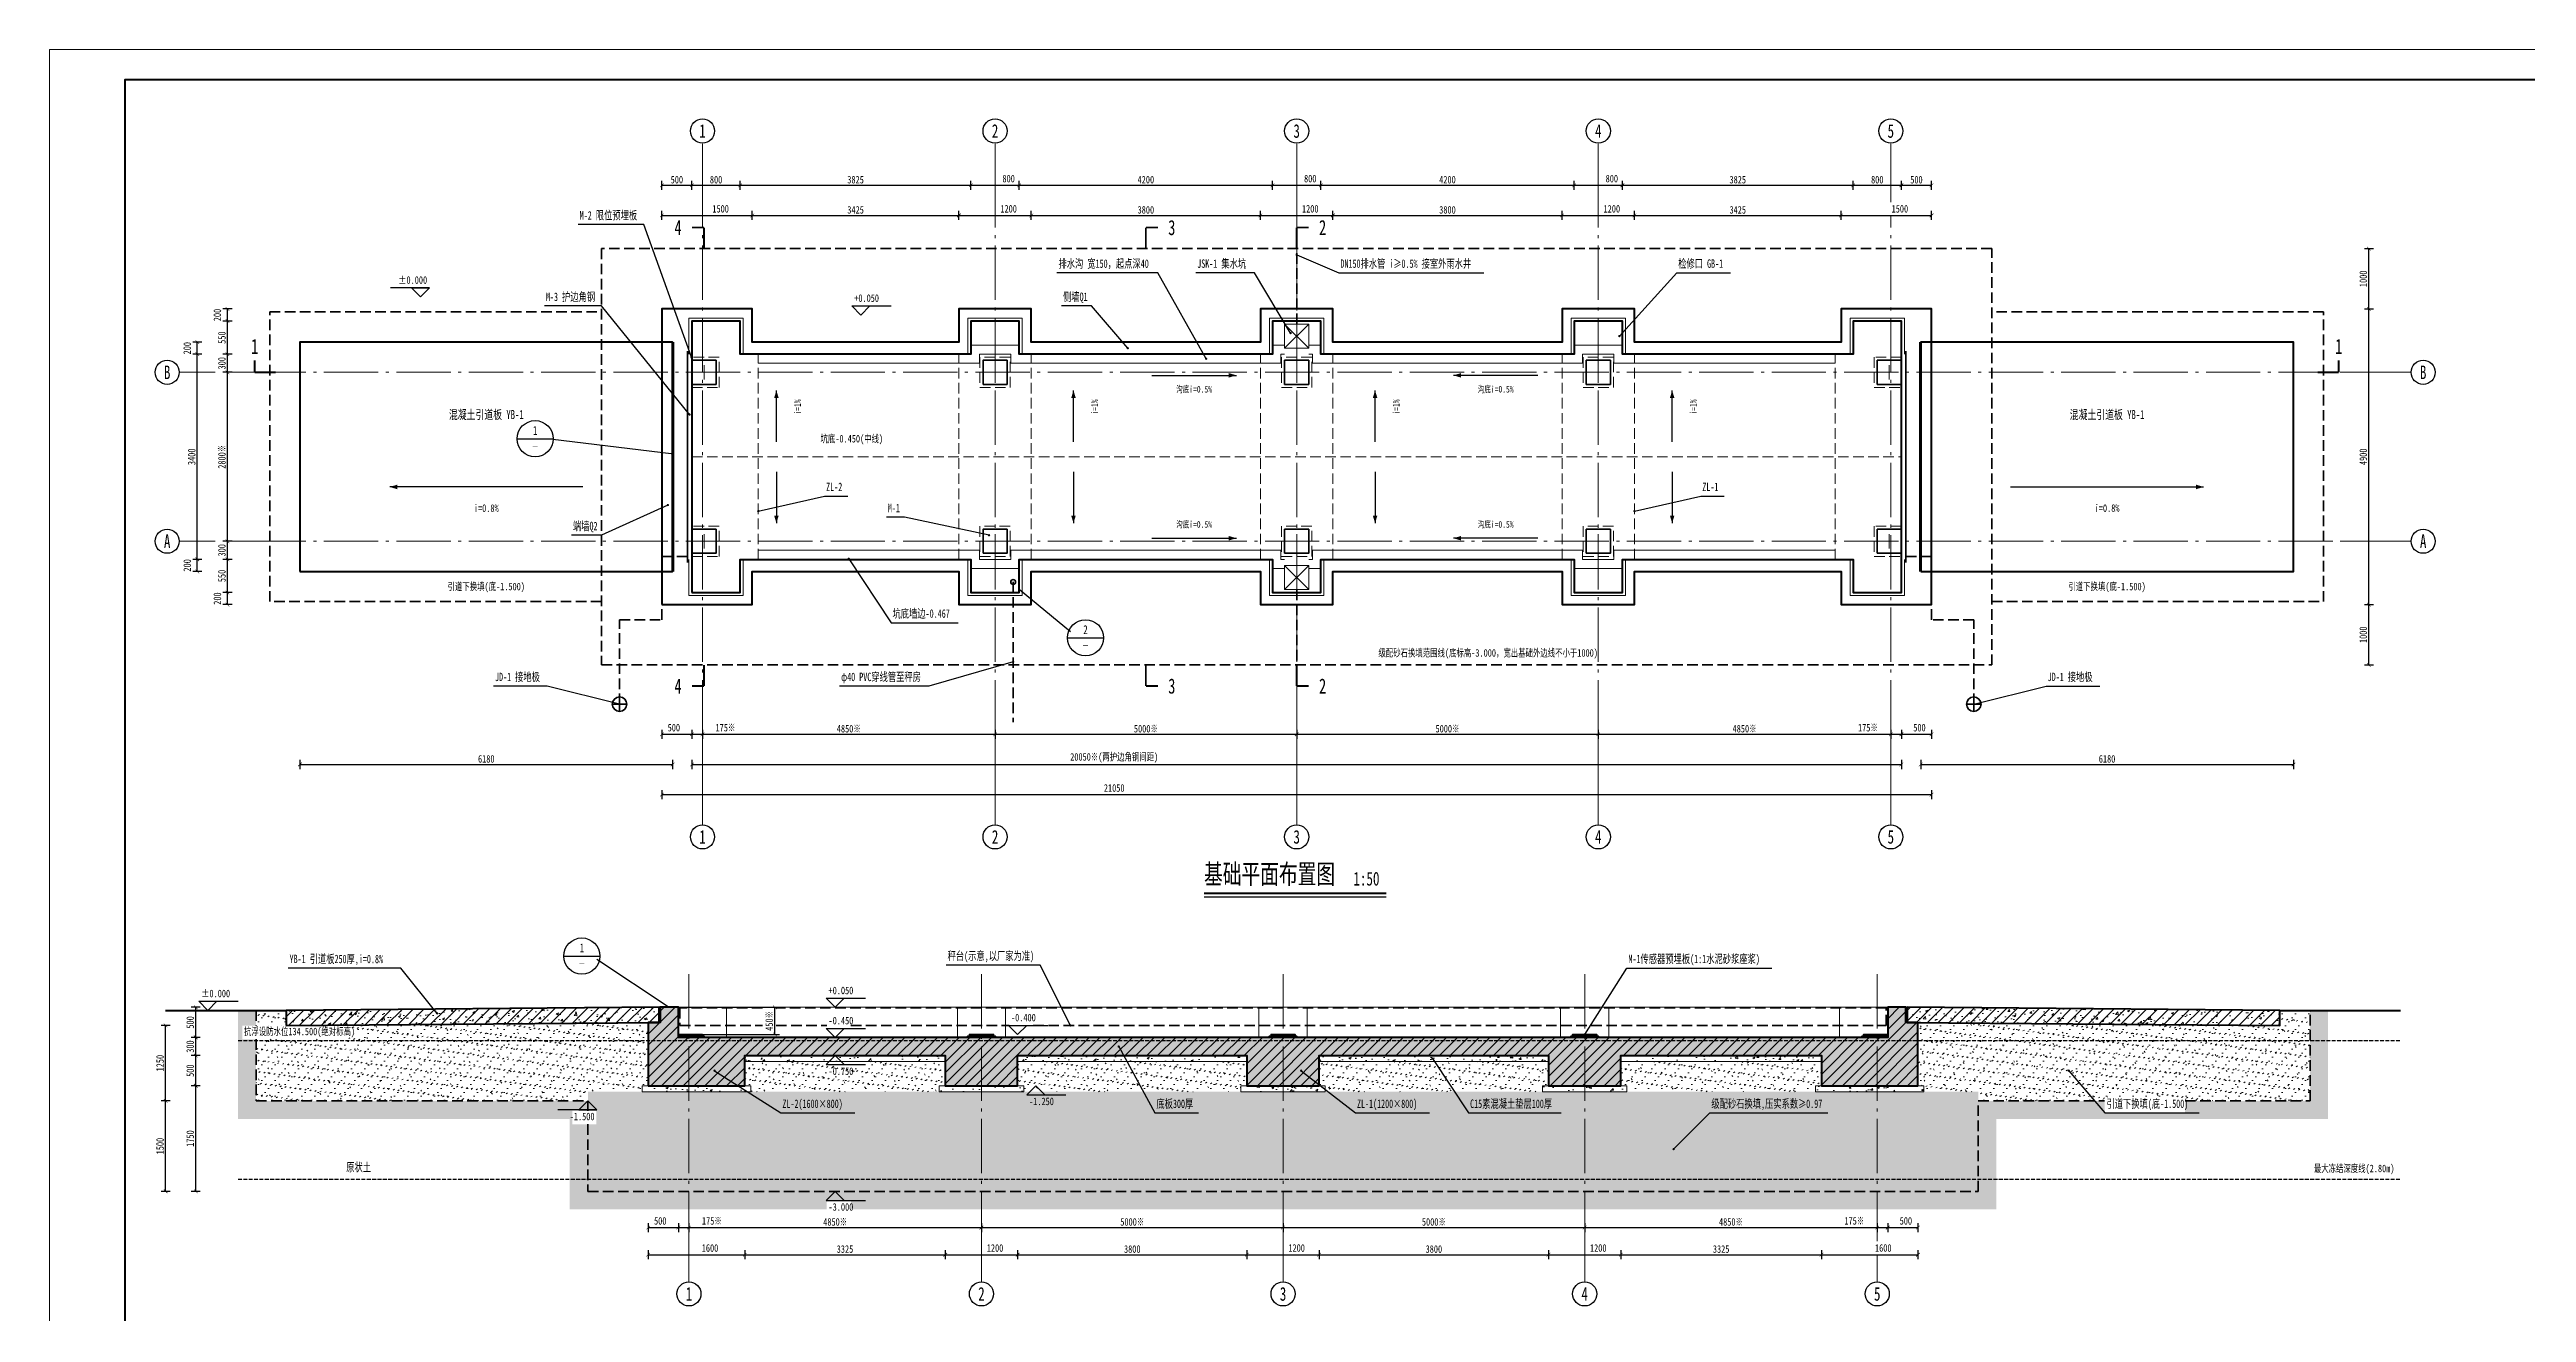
# Model space of a CAD drawing. Header units: millimetres. Extents: x 0 to 104000, y 0 to 42050.
# Drawn here: x 0 to 41062, y 21117 to 42050 of the extents above; entities that cross this region are included whole.
import ezdxf
from ezdxf.enums import TextEntityAlignment as Align

# ---------------------------------------------------------------- set-up
doc = ezdxf.new("R2010")
doc.units = ezdxf.units.MM
doc.header["$LTSCALE"] = 50
for name, pattern in [('AXIS', [24, 18, -2.5, 1, -2.5]), ('DASH', [5, 3.5, -1.5]), ('DASHDOT2', [1.778, 1.27, -0.254, 0, -0.254])]:
    doc.linetypes.add(name, pattern=pattern)
for name, color, linetype, lineweight in [('S-AXIS', 1, 'AXIS', 18), ('S-CONC', 7, 'Continuous', 50), ('S-DIM', 3, 'Continuous', 13), ('S-FRAME', 7, 'Continuous', 90), ('S-HATCH', 8, 'Continuous', 13), ('S-HIDE', 8, 'DASH', 18), ('S-HIDE2', 6, 'DASH', 35), ('S-PIPE', 5, 'DASH', 35), ('S-SOIL', 8, 'Continuous', 13), ('S-STEEL', 4, 'Continuous', 35), ('S-SYMB', 7, 'Continuous', 25), ('S-TEXT', 7, 'Continuous', 18), ('S-THIN', 7, 'Continuous', 18), ('S-WATER', 5, 'DASHDOT2', 25)]:
    doc.layers.add(name, color=color, linetype=linetype, lineweight=lineweight)
doc.styles.add('HZ', font='simfang.ttf', dxfattribs={"width": 0.7})
doc.dimstyles.new('ZJ', dxfattribs={"dimscale": 50, "dimtxt": 2.5, "dimasz": 1.2, "dimexe": 1.5, "dimexo": 1.5, "dimgap": 0.6, "dimtad": 1, "dimdec": 0, "dimtxsty": 'HZ', "dimblk": 'ARCHTICK', "dimcen": 2.5, "dimclrd": 3, "dimclre": 3, "dimclrt": 7, "dimazin": 3, "dimtfac": 1, "dimtmove": 2, "dimatfit": 3})
pattern_1 = [(0, (0, 0), (110, 130), [0, -220]), (0, (55, 65), (110, 130), [0, -220]), (35, (30, 20), (145, 170), [27.5, -250]), (125, (115, 105), (155, 185), [22.5, -300])]

# ---------------------------------------------------------------- blocks, each defined once
blk = doc.blocks.new('_ARCHTICK')
at = {"color": 0, "linetype": 'BYBLOCK', "const_width": 0.15}
blk.add_lwpolyline([(-0.5, -0.5), (0.5, 0.5)], dxfattribs=at)

msp = doc.modelspace()

# ---------------------------------------------------------------- hatches: boundary and pattern name
at = {"layer": 'S-HATCH'}
h = msp.add_hatch(dxfattribs=at)
h.set_pattern_fill('ZJ-GRAVEL', color=256, scale=50)
h.set_pattern_definition(pattern_1)
h.paths.add_polyline_path([(3424.5, 25645), (4959.6, 25645), (4959.6, 25869.1), (3424.5, 25869.1), (3424.5, 26125), (3924.5, 26125), (3924.5, 25875), (8924.5, 25915.5), (8924.5, 24625), (3424.5, 24625)])
h = msp.add_hatch(dxfattribs=at)
h.set_pattern_fill('ANSI31', color=256, scale=40)
h.paths.add_polyline_path([(3924.5, 25875), (10104.5, 25925), (10104.5, 26175), (3924.5, 26125)])
h = msp.add_hatch(dxfattribs=at)
h.set_pattern_fill('AR-CONC', color=256, scale=2)
h.paths.add_polyline_path([(3924.5, 25875), (10104.5, 25925), (10104.5, 26175), (3924.5, 26125)])
h = msp.add_hatch(dxfattribs=at)
h.set_pattern_fill('ZJ-GRAVEL', color=256, scale=50)
h.set_pattern_definition(pattern_1)
h.paths.add_polyline_path([(8924.5, 24775), (9824.5, 24775), (9824.5, 24875), (9924.5, 24875), (9924.5, 25925), (10104.5, 25925), (8924.5, 25915.5)])
h = msp.add_hatch(dxfattribs=at)
h.set_pattern_fill('ANSI31', color=256, scale=40)
h.paths.add_polyline_path([(9924.5, 24875), (11524.5, 24875), (11524.5, 25375), (14849.5, 25375), (14849.5, 24875), (16049.5, 24875), (16049.5, 25375), (19849.5, 25375), (19849.5, 24875), (21049.5, 24875), (21049.5, 25375), (24849.5, 25375), (24849.5, 24875), (26049.5, 24875), (26049.5, 25375), (29374.5, 25375), (29374.5, 24875), (30974.5, 24875), (30974.5, 25925), (30774.5, 25925), (30774.5, 26175), (30474.5, 26175), (30474.5, 25675), (10424.5, 25675), (10424.5, 26175), (10124.5, 26175), (10124.5, 25925), (9924.5, 25925)])
h = msp.add_hatch(dxfattribs=at)
h.set_pattern_fill('AR-CONC', color=256, scale=2)
h.paths.add_polyline_path([(9924.5, 24875), (11524.5, 24875), (11524.5, 25375), (14849.5, 25375), (14849.5, 24875), (16049.5, 24875), (16049.5, 25375), (19849.5, 25375), (19849.5, 24875), (21049.5, 24875), (21049.5, 25375), (24849.5, 25375), (24849.5, 24875), (26049.5, 24875), (26049.5, 25375), (29374.5, 25375), (29374.5, 24875), (30974.5, 24875), (30974.5, 25925), (30774.5, 25925), (30774.5, 26175), (30474.5, 26175), (30474.5, 25675), (10424.5, 25675), (10424.5, 26175), (10124.5, 26175), (10124.5, 25925), (9924.5, 25925)])
h = msp.add_hatch(dxfattribs=at)
h.set_pattern_fill('ANSI31', color=256, scale=40)
h.paths.add_polyline_path([(30794.5, 25925), (36974.5, 25875), (36974.5, 26125), (30794.5, 26175)])
h = msp.add_hatch(dxfattribs=at)
h.set_pattern_fill('AR-CONC', color=256, scale=2)
h.paths.add_polyline_path([(30794.5, 25925), (36974.5, 25875), (36974.5, 26125), (30794.5, 26175)])
h = msp.add_hatch(dxfattribs=at)
h.set_pattern_fill('ZJ-GRAVEL', color=256, scale=50)
h.set_pattern_definition(pattern_1)
h.paths.add_polyline_path([(31974.5, 25915.5), (30794.5, 25925), (30974.5, 25925), (30974.5, 24875), (31074.5, 24875), (31074.5, 24775), (31974.5, 24775)])
h = msp.add_hatch(dxfattribs=at)
h.set_pattern_fill('ZJ-GRAVEL', color=256, scale=50)
h.set_pattern_definition(pattern_1)
h.paths.add_polyline_path([(37474.5, 24625), (35402.5, 24625), (35402.5, 24678.7), (34069.5, 24678.7), (34069.5, 24625), (31974.5, 24625), (31974.5, 25915.5), (36974.5, 25875), (36974.5, 26125), (37474.5, 26125)])
h = msp.add_hatch(dxfattribs=at)
h.set_pattern_fill('AR-SAND', color=256, scale=2)
h.paths.add_polyline_path([(10424.5, 25675), (10874.5, 25675), (10849.5, 25705), (10424.5, 25705)])
h = msp.add_hatch(dxfattribs=at)
h.set_pattern_fill('AR-SAND', color=256, scale=2)
h.paths.add_polyline_path([(15199.5, 25675), (15699.5, 25675), (15674.5, 25705), (15224.5, 25705)])
h = msp.add_hatch(dxfattribs=at)
h.set_pattern_fill('AR-SAND', color=256, scale=2)
h.paths.add_polyline_path([(20199.5, 25675), (20699.5, 25675), (20674.5, 25705), (20224.5, 25705)])
h = msp.add_hatch(dxfattribs=at)
h.set_pattern_fill('AR-SAND', color=256, scale=2)
h.paths.add_polyline_path([(25199.5, 25675), (25699.5, 25675), (25674.5, 25705), (25224.5, 25705)])
h = msp.add_hatch(dxfattribs=at)
h.set_pattern_fill('AR-SAND', color=256, scale=2)
h.paths.add_polyline_path([(30024.5, 25675), (30474.5, 25675), (30474.5, 25705), (30049.5, 25705)])
h = msp.add_hatch(dxfattribs=at)
h.set_pattern_fill('AR-CONC', color=256, scale=2)
h.paths.add_polyline_path([(11524.5, 25275), (14849.5, 25275), (14849.5, 25375), (11524.5, 25375)])
h = msp.add_hatch(dxfattribs=at)
h.set_pattern_fill('ZJ-GRAVEL', color=256, scale=50)
h.set_pattern_definition(pattern_1)
h.paths.add_polyline_path([(11524.5, 25275), (14849.5, 25275), (14849.5, 24875), (14749.5, 24875), (14749.5, 24775), (11624.5, 24775), (11624.5, 24875), (11524.5, 24875)])
h.paths.add_polyline_path([(13284.1, 25210.3), (12884.5, 25210.3), (12884.5, 24986.2), (13284.1, 24986.2)], flags=0)
h = msp.add_hatch(dxfattribs=at)
h.set_pattern_fill('AR-CONC', color=256, scale=2)
h.paths.add_polyline_path([(16049.5, 25275), (19849.5, 25275), (19849.5, 25375), (16049.5, 25375)])
h = msp.add_hatch(dxfattribs=at)
h.set_pattern_fill('ZJ-GRAVEL', color=256, scale=50)
h.set_pattern_definition(pattern_1)
h.paths.add_polyline_path([(16049.5, 24875), (16149.5, 24875), (16149.5, 24775), (19749.5, 24775), (19749.5, 24875), (19849.5, 24875), (19849.5, 25275), (16049.5, 25275)])
h = msp.add_hatch(dxfattribs=at)
h.set_pattern_fill('AR-CONC', color=256, scale=2)
h.paths.add_polyline_path([(21049.5, 25275), (24849.5, 25275), (24849.5, 25375), (21049.5, 25375)])
h = msp.add_hatch(dxfattribs=at)
h.set_pattern_fill('ZJ-GRAVEL', color=256, scale=50)
h.set_pattern_definition(pattern_1)
h.paths.add_polyline_path([(21049.5, 24875), (21149.5, 24875), (21149.5, 24775), (24749.5, 24775), (24749.5, 24875), (24849.5, 24875), (24849.5, 25275), (21049.5, 25275)])
h = msp.add_hatch(dxfattribs=at)
h.set_pattern_fill('AR-CONC', color=256, scale=2)
h.paths.add_polyline_path([(26049.5, 25275), (29374.5, 25275), (29374.5, 25375), (26049.5, 25375)])
h = msp.add_hatch(dxfattribs=at)
h.set_pattern_fill('ZJ-GRAVEL', color=256, scale=50)
h.set_pattern_definition(pattern_1)
h.paths.add_polyline_path([(26049.5, 24875), (26149.5, 24875), (26149.5, 24775), (29274.5, 24775), (29274.5, 24875), (29374.5, 24875), (29374.5, 25275), (26049.5, 25275)])
h = msp.add_hatch(dxfattribs=at)
h.set_pattern_fill('ZJ-GRAVEL', color=256, scale=50)
h.set_pattern_definition(pattern_1)
h.paths.add_polyline_path([(8924.5, 24236.2), (9064.5, 24236.2), (9064.5, 24460.3), (8924.5, 24460.3), (8924.5, 24775), (31974.5, 24775), (31974.5, 23125), (8924.5, 23125)])
h.paths.add_polyline_path([(12119.5, 24678.7), (12119.5, 24435), (13196.8, 24435), (13196.8, 24678.7)], flags=0)
h.paths.add_polyline_path([(18319.5, 24678.7), (18319.5, 24435), (19003.2, 24435), (19003.2, 24678.7)], flags=0)
h.paths.add_polyline_path([(21644.5, 24678.7), (21644.5, 24435), (22721.8, 24435), (22721.8, 24678.7)], flags=0)
h.paths.add_polyline_path([(23519.5, 24678.7), (23519.5, 24435), (24971.7, 24435), (24971.7, 24678.7)], flags=0)
h.paths.add_polyline_path([(27519.5, 24678.7), (27519.5, 24435), (29347.1, 24435), (29347.1, 24678.7)], flags=0)
h.paths.add_polyline_path([(16209.5, 24710.3), (16209.5, 24486.2), (16609.1, 24486.2), (16609.1, 24710.3)], flags=0)
h = msp.add_hatch(dxfattribs=at)
h.set_pattern_fill('AR-CONC', color=256, scale=2)
h.paths.add_polyline_path([(9824.5, 24775), (11624.5, 24775), (11624.5, 24875), (9824.5, 24875)])
h = msp.add_hatch(dxfattribs=at)
h.set_pattern_fill('AR-CONC', color=256, scale=2)
h.paths.add_polyline_path([(14749.5, 24775), (16149.5, 24775), (16149.5, 24875), (14749.5, 24875)])
h = msp.add_hatch(dxfattribs=at)
h.set_pattern_fill('AR-CONC', color=256, scale=2)
h.paths.add_polyline_path([(19749.5, 24775), (21149.5, 24775), (21149.5, 24875), (19749.5, 24875)])
h = msp.add_hatch(dxfattribs=at)
h.set_pattern_fill('AR-CONC', color=256, scale=2)
h.paths.add_polyline_path([(24749.5, 24775), (26149.5, 24775), (26149.5, 24875), (24749.5, 24875)])
h = msp.add_hatch(dxfattribs=at)
h.set_pattern_fill('AR-CONC', color=256, scale=2)
h.paths.add_polyline_path([(29274.5, 24775), (31074.5, 24775), (31074.5, 24875), (29274.5, 24875)])
at = {"layer": 'S-SOIL'}
h = msp.add_hatch(dxfattribs=at)
h.set_pattern_fill('EARTH', color=256, scale=70, angle=45)
h.paths.add_polyline_path([(8624.5, 24325), (3124.5, 24325), (3124.5, 26125), (3424.5, 26125), (3424.5, 25869.1), (3194.5, 25869.1), (3194.5, 25645), (3424.5, 25645), (3424.5, 24625), (8924.5, 24625), (8924.5, 24460.3), (8664.9, 24460.3), (8664.9, 24236.2), (8924.5, 24236.2), (8924.5, 23125), (31974.5, 23125), (31974.5, 24625), (34069.5, 24625), (34069.5, 24435), (35402.5, 24435), (35402.5, 24625), (37474.5, 24625), (37474.5, 26125), (37774.5, 26125), (37774.5, 24325), (32274.5, 24325), (32274.5, 22825), (13284.1, 22825), (13284.1, 22960.3), (12884.5, 22960.3), (12884.5, 22825), (8624.5, 22825)])
at = {"layer": 'S-STEEL'}
h = msp.add_hatch(color=256, dxfattribs=at)
h.dxf.hatch_style = 1
h.paths.add_polyline_path([(10634, 36790), (10650, 36790), (10650, 37110), (10634, 37110)])
h = msp.add_hatch(color=256, dxfattribs=at)
h.dxf.hatch_style = 1
h.paths.add_polyline_path([(30700, 36790), (30716, 36790), (30716, 37110), (30700, 37110)])
h = msp.add_hatch(color=256, dxfattribs=at)
h.dxf.hatch_style = 1
h.paths.add_polyline_path([(10634, 33490), (10650, 33490), (10650, 33810), (10634, 33810)])
h = msp.add_hatch(color=256, dxfattribs=at)
h.dxf.hatch_style = 1
h.paths.add_polyline_path([(30700, 33490), (30716, 33490), (30716, 33810), (30700, 33810)])
h = msp.add_hatch(color=256, dxfattribs=at)
h.dxf.hatch_style = 1
h.paths.add_polyline_path([(10424.5, 25705), (10824.5, 25705), (10824.5, 25725), (10424.5, 25725)])
h = msp.add_hatch(color=256, dxfattribs=at)
h.dxf.hatch_style = 1
h.paths.add_polyline_path([(15249.5, 25705), (15649.5, 25705), (15649.5, 25725), (15249.5, 25725)])
h = msp.add_hatch(color=256, dxfattribs=at)
h.dxf.hatch_style = 1
h.paths.add_polyline_path([(20249.5, 25705), (20649.5, 25705), (20649.5, 25725), (20249.5, 25725)])
h = msp.add_hatch(color=256, dxfattribs=at)
h.dxf.hatch_style = 1
h.paths.add_polyline_path([(25249.5, 25705), (25649.5, 25705), (25649.5, 25725), (25249.5, 25725)])
h = msp.add_hatch(color=256, dxfattribs=at)
h.dxf.hatch_style = 1
h.paths.add_polyline_path([(30074.5, 25705), (30474.5, 25705), (30474.5, 25725), (30074.5, 25725)])
at = {"layer": 'S-SYMB'}
h = msp.add_hatch(color=256, dxfattribs=at)
h.dxf.hatch_style = 1
edge = h.paths.add_edge_path()
edge.add_arc((20675, 38650), 20, 0, 360)
h = msp.add_hatch(color=256, dxfattribs=at)
h.dxf.hatch_style = 1
edge = h.paths.add_edge_path()
edge.add_arc((20575, 37350), 20, 0, 360)
h = msp.add_hatch(color=256, dxfattribs=at)
h.dxf.hatch_style = 1
edge = h.paths.add_edge_path()
edge.add_arc((10642, 36950), 20, 0, 360)
h = msp.add_hatch(color=256, dxfattribs=at)
h.dxf.hatch_style = 1
edge = h.paths.add_edge_path()
edge.add_arc((17875, 37100), 20, 0, 360)
h = msp.add_hatch(color=256, dxfattribs=at)
h.dxf.hatch_style = 1
edge = h.paths.add_edge_path()
edge.add_arc((26025, 37300), 20, 0, 360)
h = msp.add_hatch(color=256, dxfattribs=at)
h.dxf.hatch_style = 1
edge = h.paths.add_edge_path()
edge.add_arc((19175, 36925), 20, 0, 360)
h = msp.add_hatch(color=256, dxfattribs=at)
h.dxf.hatch_style = 1
h.paths.add_polyline_path([(19675, 36650), (19550, 36687.5), (19550, 36612.5)])
h = msp.add_hatch(color=256, dxfattribs=at)
h.dxf.hatch_style = 1
h.paths.add_polyline_path([(23275, 36650), (23400, 36612.5), (23400, 36687.5)])
h = msp.add_hatch(color=256, dxfattribs=at)
h.dxf.hatch_style = 1
h.paths.add_polyline_path([(12050, 36400), (12012.5, 36275), (12087.5, 36275)])
h = msp.add_hatch(color=256, dxfattribs=at)
h.dxf.hatch_style = 1
h.paths.add_polyline_path([(16975, 36400), (16937.5, 36275), (17012.5, 36275)])
h = msp.add_hatch(color=256, dxfattribs=at)
h.dxf.hatch_style = 1
h.paths.add_polyline_path([(21975, 36400), (21937.5, 36275), (22012.5, 36275)])
h = msp.add_hatch(color=256, dxfattribs=at)
h.dxf.hatch_style = 1
h.paths.add_polyline_path([(26900, 36400), (26862.5, 36275), (26937.5, 36275)])
h = msp.add_hatch(color=256, dxfattribs=at)
h.dxf.hatch_style = 1
edge = h.paths.add_edge_path()
edge.add_arc((10610, 36000), 20, 0, 360)
h = msp.add_hatch(color=256, dxfattribs=at)
h.dxf.hatch_style = 1
h.paths.add_polyline_path([(5640, 34800), (5765, 34762.5), (5765, 34837.5)])
h = msp.add_hatch(color=256, dxfattribs=at)
h.dxf.hatch_style = 1
edge = h.paths.add_edge_path()
edge.add_arc((10250, 34500), 20, 0, 360)
h = msp.add_hatch(color=256, dxfattribs=at)
h.dxf.hatch_style = 1
h.paths.add_polyline_path([(35710, 34800), (35585, 34837.5), (35585, 34762.5)])
h = msp.add_hatch(color=256, dxfattribs=at)
h.dxf.hatch_style = 1
edge = h.paths.add_edge_path()
edge.add_arc((11750, 34400), 20, 0, 360)
h = msp.add_hatch(color=256, dxfattribs=at)
h.dxf.hatch_style = 1
h.paths.add_polyline_path([(12050, 34200), (12087.5, 34325), (12012.5, 34325)])
h = msp.add_hatch(color=256, dxfattribs=at)
h.dxf.hatch_style = 1
h.paths.add_polyline_path([(16975, 34200), (17012.5, 34325), (16937.5, 34325)])
h = msp.add_hatch(color=256, dxfattribs=at)
h.dxf.hatch_style = 1
h.paths.add_polyline_path([(21975, 34200), (22012.5, 34325), (21937.5, 34325)])
h = msp.add_hatch(color=256, dxfattribs=at)
h.dxf.hatch_style = 1
edge = h.paths.add_edge_path()
edge.add_arc((26275, 34400), 20, 0, 360)
h = msp.add_hatch(color=256, dxfattribs=at)
h.dxf.hatch_style = 1
h.paths.add_polyline_path([(26900, 34200), (26937.5, 34325), (26862.5, 34325)])
h = msp.add_hatch(color=256, dxfattribs=at)
h.dxf.hatch_style = 1
edge = h.paths.add_edge_path()
edge.add_arc((15575, 34000), 20, 0, 360)
h = msp.add_hatch(color=256, dxfattribs=at)
h.dxf.hatch_style = 1
h.paths.add_polyline_path([(19675, 33950), (19550, 33987.5), (19550, 33912.5)])
h = msp.add_hatch(color=256, dxfattribs=at)
h.dxf.hatch_style = 1
h.paths.add_polyline_path([(23275, 33950), (23400, 33912.5), (23400, 33987.5)])
h = msp.add_hatch(color=256, dxfattribs=at)
h.dxf.hatch_style = 1
edge = h.paths.add_edge_path()
edge.add_arc((13250, 33610), 20, 0, 360)
h = msp.add_hatch(color=256, dxfattribs=at)
h.dxf.hatch_style = 1
edge = h.paths.add_edge_path()
edge.add_arc((15975, 31900), 20, 0, 360)
h = msp.add_hatch(color=256, dxfattribs=at)
h.dxf.hatch_style = 1
edge = h.paths.add_edge_path()
edge.add_arc((9450, 31200), 20, 0, 360)
h = msp.add_hatch(color=256, dxfattribs=at)
h.dxf.hatch_style = 1
edge = h.paths.add_edge_path()
edge.add_arc((31900, 31200), 20, 0, 360)
h = msp.add_hatch(color=256, dxfattribs=at)
h.dxf.hatch_style = 1
edge = h.paths.add_edge_path()
edge.add_arc((6424.5, 26075), 20, 0, 360)
h = msp.add_hatch(color=256, dxfattribs=at)
h.dxf.hatch_style = 1
edge = h.paths.add_edge_path()
edge.add_arc((16924.5, 25875), 20, 0, 360)
h = msp.add_hatch(color=256, dxfattribs=at)
h.dxf.hatch_style = 1
edge = h.paths.add_edge_path()
edge.add_arc((17724.5, 25525), 20, 0, 360)
h = msp.add_hatch(color=256, dxfattribs=at)
h.dxf.hatch_style = 1
edge = h.paths.add_edge_path()
edge.add_arc((25449.5, 25725), 20, 0, 360)
h = msp.add_hatch(color=256, dxfattribs=at)
h.dxf.hatch_style = 1
edge = h.paths.add_edge_path()
edge.add_arc((11024.5, 25125), 20, 0, 360)
h = msp.add_hatch(color=256, dxfattribs=at)
h.dxf.hatch_style = 1
edge = h.paths.add_edge_path()
edge.add_arc((20749.5, 25125), 20, 0, 360)
h = msp.add_hatch(color=256, dxfattribs=at)
h.dxf.hatch_style = 1
edge = h.paths.add_edge_path()
edge.add_arc((22924.5, 25325), 20, 0, 360)
h = msp.add_hatch(color=256, dxfattribs=at)
h.dxf.hatch_style = 1
edge = h.paths.add_edge_path()
edge.add_arc((33474.5, 25125), 20, 0, 360)
h = msp.add_hatch(color=256, dxfattribs=at)
h.dxf.hatch_style = 1
edge = h.paths.add_edge_path()
edge.add_arc((26924.5, 23825), 20, 0, 360)

# ---------------------------------------------------------------- linework, layer by layer
at = {"layer": 'S-AXIS'}
for p, q in [((10825, 30700), (10825, 39900)), ((15675, 30700), (15675, 39900)), ((20675, 30700), (20675, 39900)), ((25675, 30700), (25675, 39900)), ((30525, 39522), (30525, 39900)), ((30525, 30700), (30525, 39298)), ((3350, 36700), (38000, 36700)), ((3350, 33900), (38000, 33900)), ((10599.5, 26725), (10599.5, 22425)), ((15449.5, 26725), (15449.5, 22425)), ((20449.5, 26725), (20449.5, 22425)), ((25449.5, 26725), (25449.5, 22425)), ((30299.5, 26725), (30299.5, 22425))]:
    msp.add_line(p, q, dxfattribs=at)
at = {"layer": 'S-CONC'}
for p, q in [((1924.5, 26125), (3924.5, 26125)), ((36974.5, 26125), (38974.5, 26125))]:
    msp.add_line(p, q, dxfattribs=at)
for points in [[(10150, 32850), (11650, 32850), (11650, 33400), (15075, 33400), (15075, 32850), (16275, 32850), (16275, 33400), (20075, 33400), (20075, 32850), (21275, 32850), (21275, 33400), (25075, 33400), (25075, 32850), (26275, 32850), (26275, 33400), (29700, 33400), (29700, 32850), (31200, 32850), (31200, 37750), (29700, 37750), (29700, 37200), (26275, 37200), (26275, 37750), (25075, 37750), (25075, 37200), (21275, 37200), (21275, 37750), (20075, 37750), (20075, 37200), (16275, 37200), (16275, 37750), (15075, 37750), (15075, 37200), (11650, 37200), (11650, 37750), (10150, 37750)], [(10650, 33050), (11450, 33050), (11450, 33600), (15275, 33600), (15275, 33050), (16075, 33050), (16075, 33600), (20275, 33600), (20275, 33050), (21075, 33050), (21075, 33600), (25275, 33600), (25275, 33050), (26075, 33050), (26075, 33600), (29900, 33600), (29900, 33050), (30700, 33050), (30700, 37550), (29900, 37550), (29900, 37000), (26075, 37000), (26075, 37550), (25275, 37550), (25275, 37000), (21075, 37000), (21075, 37550), (20275, 37550), (20275, 37000), (16075, 37000), (16075, 37550), (15275, 37550), (15275, 37000), (11450, 37000), (11450, 37550), (10650, 37550)], [(4150, 33400), (10330, 33400), (10330, 37200), (4150, 37200)], [(31020, 33400), (37200, 33400), (37200, 37200), (31020, 37200)], [(3924.5, 25875), (10104.5, 25925), (10104.5, 26175), (3924.5, 26125)], [(9924.5, 24875), (11524.5, 24875), (11524.5, 25375), (14849.5, 25375), (14849.5, 24875), (16049.5, 24875), (16049.5, 25375), (19849.5, 25375), (19849.5, 24875), (21049.5, 24875), (21049.5, 25375), (24849.5, 25375), (24849.5, 24875), (26049.5, 24875), (26049.5, 25375), (29374.5, 25375), (29374.5, 24875), (30974.5, 24875), (30974.5, 25925), (30774.5, 25925), (30774.5, 26175), (30474.5, 26175), (30474.5, 25675), (10424.5, 25675), (10424.5, 26175), (10124.5, 26175), (10124.5, 25925), (9924.5, 25925)], [(30794.5, 25925), (36974.5, 25875), (36974.5, 26125), (30794.5, 26175)]]:
    msp.add_lwpolyline(points, close=True, dxfattribs=at)
at = {"layer": 'S-FRAME'}
msp.add_lwpolyline([(1250, 500), (103500, 500), (103500, 41550), (1250, 41550)], close=True, dxfattribs=at)
at = {"layer": 'S-HIDE'}
for p, q in [((11750, 33600), (11750, 37000)), ((15075, 33600), (15075, 37000)), ((16275, 33600), (16275, 37000)), ((20075, 33600), (20075, 37000)), ((21275, 33600), (21275, 37000)), ((25075, 33600), (25075, 37000)), ((26275, 33600), (26275, 37000)), ((29600, 33600), (29600, 37000)), ((10650, 35300), (30700, 35300))]:
    msp.add_line(p, q, dxfattribs=at)
for points in [[(10650, 36450), (11100, 36450), (11100, 36950), (10650, 36950)], [(15425, 36450), (15925, 36450), (15925, 36950), (15425, 36950)], [(20425, 36450), (20925, 36450), (20925, 36950), (20425, 36950)], [(25425, 36450), (25925, 36450), (25925, 36950), (25425, 36950)], [(30250, 36450), (30700, 36450), (30700, 36950), (30250, 36950)], [(10650, 33650), (11100, 33650), (11100, 34150), (10650, 34150)], [(15425, 33650), (15925, 33650), (15925, 34150), (15425, 34150)], [(20425, 33650), (20925, 33650), (20925, 34150), (20425, 34150)], [(25425, 33650), (25925, 33650), (25925, 34150), (25425, 34150)], [(30250, 33650), (30700, 33650), (30700, 34150), (30250, 34150)]]:
    msp.add_lwpolyline(points, close=True, dxfattribs=at)
at = {"layer": 'S-HIDE2'}
for p, q in [((3424.5, 26125), (3424.5, 25869.1)), ((10449.5, 25875), (11820, 25875)), ((12044.1, 25875), (12884.5, 25875)), ((13284.1, 25875), (15909.5, 25875))]:
    msp.add_line(p, q, dxfattribs=at)
msp.add_lwpolyline([(9150, 31850), (32200, 31850), (32200, 38750), (9150, 38750)], close=True, dxfattribs=at)
for points in [[(9150, 32900), (3650, 32900), (3650, 37700), (9150, 37700)], [(32200, 32900), (37700, 32900), (37700, 37700), (32200, 37700)], [(9450, 31200), (9450, 32600), (10150, 32600), (10150, 33650), (10590, 33650)], [(31900, 31200), (31900, 32600), (31200, 32600), (31200, 33650), (30760, 33650)], [(11820, 26167), (10449.5, 26167), (10449.5, 25875)], [(16309.1, 25875), (30449.5, 25875), (30449.5, 26167), (12044.1, 26167)], [(35402.5, 24625), (37474.5, 24625), (37474.5, 26125)], [(3424.5, 25645), (3424.5, 24625), (8924.5, 24625), (8924.5, 24460.3)], [(8924.5, 24236.2), (8924.5, 23125), (31974.5, 23125), (31974.5, 24625), (34069.5, 24625)]]:
    msp.add_lwpolyline(points, dxfattribs=at)
at = {"layer": 'S-PIPE'}
for p, q in [((20675, 37500), (20675, 38950)), ((20675, 33100), (20675, 31650))]:
    msp.add_line(p, q, dxfattribs=at)
msp.add_lwpolyline([(15975, 33225), (15975, 30900)], dxfattribs=at)
at = {"layer": 'S-STEEL'}
for p, q in [((10575, 33550), (10575, 37050)), ((30775, 33550), (30775, 37050)), ((9450, 31080), (9450, 31320)), ((31900, 31080), (31900, 31320)), ((9330, 31200), (9570, 31200)), ((31780, 31200), (32020, 31200))]:
    msp.add_line(p, q, dxfattribs=at)
for points in [[(10650, 36500), (11050, 36500), (11050, 36900), (10650, 36900)], [(15475, 36500), (15875, 36500), (15875, 36900), (15475, 36900)], [(20475, 36500), (20875, 36500), (20875, 36900), (20475, 36900)], [(25475, 36500), (25875, 36500), (25875, 36900), (25475, 36900)], [(30300, 36500), (30700, 36500), (30700, 36900), (30300, 36900)], [(10650, 33700), (11050, 33700), (11050, 34100), (10650, 34100)], [(15475, 33700), (15875, 33700), (15875, 34100), (15475, 34100)], [(20475, 33700), (20875, 33700), (20875, 34100), (20475, 34100)], [(25475, 33700), (25875, 33700), (25875, 34100), (25475, 34100)], [(30300, 33700), (30700, 33700), (30700, 34100), (30300, 34100)], [(10424.5, 25705), (10824.5, 25705), (10824.5, 25725), (10424.5, 25725)], [(15249.5, 25705), (15649.5, 25705), (15649.5, 25725), (15249.5, 25725)], [(20249.5, 25705), (20649.5, 25705), (20649.5, 25725), (20249.5, 25725)], [(25249.5, 25705), (25649.5, 25705), (25649.5, 25725), (25249.5, 25725)], [(30074.5, 25705), (30474.5, 25705), (30474.5, 25725), (30074.5, 25725)]]:
    msp.add_lwpolyline(points, close=True, dxfattribs=at)
at = {"layer": 'S-STEEL', "const_width": 17.5}
for points in [[(10349.5, 26175), (10424.5, 26175), (10424.5, 26100)], [(30549.5, 26175), (30474.5, 26175), (30474.5, 26100)]]:
    msp.add_lwpolyline(points, dxfattribs=at)
at = {"layer": 'S-STEEL'}
for centre, radius in [((15975, 33225), 40), ((9450, 31200), 120), ((31900, 31200), 120)]:
    msp.add_circle(centre, radius, dxfattribs=at)
at = {"layer": 'S-SYMB'}
for p, q in [((9850, 39150), (8764, 39150)), ((18375, 38350), (16701, 38350)), ((19975, 38350), (19001, 38350)), ((21375, 38350), (23777, 38350)), ((26975, 38350), (27865, 38350)), ((6300, 38100), (5650, 38100)), ((9150, 37800), (8204, 37800)), ((13300, 37800), (13950, 37800)), ((17275, 37800), (16777, 37800)), ((18275, 36650), (19675, 36650)), ((24675, 36650), (23275, 36650)), ((12050, 35550), (12050, 36400)), ((16975, 35550), (16975, 36400)), ((21975, 35550), (21975, 36400)), ((26900, 35550), (26900, 36400)), ((7750, 35600), (8350, 35600)), ((8300, 35600), (10350, 35350)), ((12050, 35050), (12050, 34200)), ((16975, 35050), (16975, 34200)), ((21975, 35050), (21975, 34200)), ((26900, 35050), (26900, 34200)), ((8840, 34800), (5640, 34800)), ((12850, 34650), (13236, 34650)), ((27375, 34650), (27761, 34650)), ((32510, 34800), (35710, 34800)), ((14175, 34300), (13873, 34300)), ((9150, 34000), (8652, 34000)), ((18275, 33950), (19675, 33950)), ((24675, 33950), (23275, 33950)), ((16925, 32400), (16075, 33100)), ((13950, 32550), (15064, 32550)), ((16875, 32300), (17475, 32300)), ((8250, 31500), (7360, 31500)), ((14575, 31500), (13097, 31500)), ((33100, 31500), (33990, 31500)), ((19139.5, 28005), (22160.5, 28005)), ((5824.5, 26825), (3954.5, 26825)), ((8524.5, 27025), (9124.5, 27025)), ((9074.5, 26975), (10274.5, 26175)), ((16424.5, 26875), (14862.5, 26875)), ((26149.5, 26825), (28551.5, 26825)), ((12874.5, 26325), (13524.5, 26325)), ((2474.5, 26275), (3124.5, 26275)), ((15899.5, 25875), (16549.5, 25875)), ((12874.5, 25825), (13524.5, 25825)), ((12874.5, 25225), (13524.5, 25225)), ((16199.5, 24725), (16849.5, 24725)), ((9074.5, 24475), (8424.5, 24475)), ((12124.5, 24425), (13350.5, 24425)), ((18324.5, 24425), (19046.5, 24425)), ((21649.5, 24425), (22875.5, 24425)), ((23524.5, 24425), (25058.5, 24425)), ((27524.5, 24425), (29478.5, 24425)), ((34074.5, 24425), (35636.5, 24425)), ((12874.5, 22975), (13524.5, 22975))]:
    msp.add_line(p, q, dxfattribs=at)
for points in [[(10642, 36950), (9850, 39150)], [(20675, 38650), (21375, 38350)], [(19175, 36925), (18375, 38350)], [(20575, 37350), (19975, 38350)], [(26025, 37300), (26975, 38350)], [(10610, 36000), (9150, 37800)], [(17875, 37100), (17275, 37800)], [(10250, 34500), (9150, 34000)], [(11750, 34400), (12850, 34650)], [(26275, 34400), (27375, 34650)], [(15575, 34000), (14175, 34300)], [(13250, 33610), (13950, 32550)], [(15975, 31900), (14575, 31500)], [(9450, 31200), (8250, 31500)], [(31900, 31200), (33100, 31500)], [(6424.5, 26075), (5824.5, 26825)], [(16924.5, 25875), (16424.5, 26875)], [(25449.5, 25725), (26149.5, 26825)], [(17724.5, 25525), (18324.5, 24425)], [(11024.5, 25125), (12124.5, 24425)], [(20749.5, 25125), (21649.5, 24425)], [(22924.5, 25325), (23524.5, 24425)], [(33474.5, 25125), (34074.5, 24425)], [(26924.5, 23825), (27524.5, 24425)]]:
    msp.add_lwpolyline(points, dxfattribs=at)
for points, const_width in [([(10850, 39100), (10650, 39100)], 30), ([(10850, 39100), (10850, 38750)], 30), ([(18175, 39100), (18175, 38750)], 30), ([(18175, 39100), (18375, 39100)], 30), ([(20675, 39100), (20675, 38750)], 30), ([(20675, 39100), (20875, 39100)], 30), ([(3400, 36700), (3400, 36900)], 30), ([(3400, 36700), (3750, 36700)], 30), ([(37950, 36700), (37600, 36700)], 30), ([(37950, 36700), (37950, 36900)], 30), ([(10850, 31500), (10850, 31850)], 30), ([(18175, 31500), (18175, 31850)], 30), ([(20675, 31500), (20675, 31850)], 30), ([(10850, 31500), (10650, 31500)], 30), ([(18175, 31500), (18375, 31500)], 30), ([(20675, 31500), (20875, 31500)], 30), ([(19139.5, 28065), (22160.5, 28065)], 35)]:
    msp.add_lwpolyline(points, dxfattribs=dict(at, const_width=const_width))
for points in [[(6150, 37950), (6000, 38100), (6300, 38100)], [(13450, 37650), (13300, 37800), (13600, 37800)], [(13024.5, 26175), (12874.5, 26325), (13174.5, 26325)], [(2624.5, 26125), (2474.5, 26275), (2774.5, 26275)], [(16049.5, 25725), (15899.5, 25875), (16199.5, 25875)], [(13024.5, 25675), (12874.5, 25825), (13174.5, 25825)], [(13024.5, 25375), (12874.5, 25225), (13174.5, 25225)], [(16349.5, 24875), (16199.5, 24725), (16499.5, 24725)], [(8924.5, 24625), (8774.5, 24475), (9074.5, 24475)], [(13024.5, 23125), (12874.5, 22975), (13174.5, 22975)]]:
    msp.add_lwpolyline(points, close=True, dxfattribs=at)
for centre, radius in [((10825, 40700), 200), ((15675, 40700), 200), ((20675, 40700), 200), ((25675, 40700), 200), ((30525, 40700), 200), ((1950, 36700), 200), ((39350, 36700), 200), ((8050, 35600), 300), ((1950, 33900), 200), ((39350, 33900), 200), ((17175, 32300), 300), ((10825, 29000), 200), ((15675, 29000), 200), ((20675, 29000), 200), ((25675, 29000), 200), ((30525, 29000), 200), ((8824.5, 27025), 300), ((10599.5, 21425), 200), ((15449.5, 21425), 200), ((20449.5, 21425), 200), ((25449.5, 21425), 200), ((30299.5, 21425), 200)]:
    msp.add_circle(centre, radius, dxfattribs=at)
at = {"layer": 'S-THIN'}
for p, q in [((10825, 39900), (10825, 40487.2)), ((15675, 39900), (15675, 40487.2)), ((20675, 39900), (20675, 40487.2)), ((25675, 39900), (25675, 40487.2)), ((30525, 39900), (30525, 40487.2)), ((20475, 37100), (20875, 37500)), ((20475, 37500), (20875, 37100)), ((10350, 33400), (10350, 37200)), ((31000, 33400), (31000, 37200)), ((2745.5, 36700), (2150, 36700)), ((3350, 36700), (2969.5, 36700)), ((10730, 36700), (10970, 36700)), ((10850, 36580), (10850, 36820)), ((15555, 36700), (15795, 36700)), ((15675, 36580), (15675, 36820)), ((20555, 36700), (20795, 36700)), ((20675, 36580), (20675, 36820)), ((25555, 36700), (25795, 36700)), ((25675, 36580), (25675, 36820)), ((30380, 36700), (30620, 36700)), ((30500, 36580), (30500, 36820)), ((38000, 36700), (39150, 36700)), ((2745.5, 33900), (2150, 33900)), ((3350, 33900), (2969.5, 33900)), ((10730, 33900), (10970, 33900)), ((10850, 33780), (10850, 34020)), ((15555, 33900), (15795, 33900)), ((15675, 33780), (15675, 34020)), ((20555, 33900), (20795, 33900)), ((20675, 33780), (20675, 34020)), ((25555, 33900), (25795, 33900)), ((25675, 33780), (25675, 34020)), ((30380, 33900), (30620, 33900)), ((30500, 33780), (30500, 34020)), ((38000, 33900), (39150, 33900)), ((20475, 33500), (20875, 33100)), ((20475, 33100), (20875, 33500)), ((10825, 30700), (10825, 29200)), ((15675, 30700), (15675, 29200)), ((20675, 30700), (20675, 29200)), ((25675, 30700), (25675, 29200)), ((30525, 30700), (30525, 29200)), ((10424.5, 26175), (11820, 26175)), ((11224.5, 25675), (11224.5, 26175)), ((12044.1, 26175), (30474.5, 26175)), ((15049.5, 25675), (15049.5, 26175)), ((15849.5, 25675), (15849.5, 26175)), ((20049.5, 25675), (20049.5, 26175)), ((20849.5, 25675), (20849.5, 26175)), ((25049.5, 25675), (25049.5, 26175)), ((25849.5, 25675), (25849.5, 26175)), ((29674.5, 25675), (29674.5, 26175)), ((10599.5, 22425), (10599.5, 21625)), ((15449.5, 22425), (15449.5, 21625)), ((20449.5, 22425), (20449.5, 21625)), ((25449.5, 22425), (25449.5, 21625)), ((30299.5, 22425), (30299.5, 22297)), ((30299.5, 22073), (30299.5, 21625))]:
    msp.add_line(p, q, dxfattribs=at)
for points in [[(0, 0), (104000, 0), (104000, 42050), (0, 42050)], [(20475, 37100), (20875, 37100), (20875, 37500), (20475, 37500)], [(20475, 33500), (20875, 33500), (20875, 33100), (20475, 33100)], [(10424.5, 25675), (10874.5, 25675), (10849.5, 25705), (10424.5, 25705)], [(15199.5, 25675), (15699.5, 25675), (15674.5, 25705), (15224.5, 25705)], [(20199.5, 25675), (20699.5, 25675), (20674.5, 25705), (20224.5, 25705)], [(25199.5, 25675), (25699.5, 25675), (25674.5, 25705), (25224.5, 25705)], [(30024.5, 25675), (30474.5, 25675), (30474.5, 25705), (30049.5, 25705)], [(11524.5, 25275), (14849.5, 25275), (14849.5, 25375), (11524.5, 25375)], [(16049.5, 25275), (19849.5, 25275), (19849.5, 25375), (16049.5, 25375)], [(21049.5, 25275), (24849.5, 25275), (24849.5, 25375), (21049.5, 25375)], [(26049.5, 25275), (29374.5, 25275), (29374.5, 25375), (26049.5, 25375)], [(9824.5, 24775), (11624.5, 24775), (11624.5, 24875), (9824.5, 24875)], [(14749.5, 24775), (16149.5, 24775), (16149.5, 24875), (14749.5, 24875)], [(19749.5, 24775), (21149.5, 24775), (21149.5, 24875), (19749.5, 24875)], [(24749.5, 24775), (26149.5, 24775), (26149.5, 24875), (24749.5, 24875)], [(29274.5, 24775), (31074.5, 24775), (31074.5, 24875), (29274.5, 24875)]]:
    msp.add_lwpolyline(points, close=True, dxfattribs=at)
for points in [[(10600, 37000), (10600, 37600), (11500, 37600), (11500, 37000)], [(15225, 37000), (15225, 37600), (16125, 37600), (16125, 37000)], [(20225, 37000), (20225, 37600), (21125, 37600), (21125, 37000)], [(25225, 37000), (25225, 37600), (26125, 37600), (26125, 37000)], [(29850, 37000), (29850, 37600), (30750, 37600), (30750, 37000)], [(11750, 37000), (15275, 37000), (15275, 37150), (16075, 37150), (16075, 37000), (20275, 37000), (20275, 37150), (20475, 37150)], [(11750, 36850), (15415, 36850), (15415, 37000), (15935, 37000), (15935, 36850), (20415, 36850), (20415, 37000), (20475, 37000)], [(11750, 36850), (11750, 37000)], [(29600, 37000), (26075, 37000), (26075, 37150), (25275, 37150), (25275, 37000), (21075, 37000), (21075, 37150), (20875, 37150)], [(29600, 36850), (25935, 36850), (25935, 37000), (25415, 37000), (25415, 36850), (20935, 36850), (20935, 37000), (20875, 37000)], [(29600, 36850), (29600, 37000)], [(11750, 33750), (15415, 33750), (15415, 33600), (15935, 33600), (15935, 33750), (20415, 33750), (20415, 33600), (20475, 33600)], [(11750, 33750), (11750, 33600)], [(29600, 33750), (25935, 33750), (25935, 33600), (25415, 33600), (25415, 33750), (20935, 33750), (20935, 33600), (20875, 33600)], [(29600, 33750), (29600, 33600)], [(10600, 33600), (10600, 33000), (11500, 33000), (11500, 33600)], [(11750, 33600), (15275, 33600), (15275, 33450), (16075, 33450), (16075, 33600), (20275, 33600), (20275, 33450), (20475, 33450)], [(15225, 33600), (15225, 33000), (16125, 33000), (16125, 33600)], [(20225, 33600), (20225, 33000), (21125, 33000), (21125, 33600)], [(29600, 33600), (26075, 33600), (26075, 33450), (25275, 33450), (25275, 33600), (21075, 33600), (21075, 33450), (20875, 33450)], [(25225, 33600), (25225, 33000), (26125, 33000), (26125, 33600)], [(29850, 33600), (29850, 33000), (30750, 33000), (30750, 33600)]]:
    msp.add_lwpolyline(points, dxfattribs=at)
at = {"layer": 'S-WATER'}
for p, q in [((3124.5, 25625), (38974.5, 25625)), ((3124.5, 23325), (38974.5, 23325))]:
    msp.add_line(p, q, dxfattribs=at)

# ---------------------------------------------------------------- texts
at = {"layer": 'S-TEXT', "style": 'HZ', "width": 0.7}
for s, height, p in [('1', 225, (10825, 40700)), ('2', 225, (15675, 40700)), ('3', 225, (20675, 40700)), ('4', 225, (25675, 40700)), ('5', 225, (30525, 40700)), ('4', 250, (10420, 39100)), ('3', 250, (18605, 39100)), ('2', 250, (21105, 39100)), ('1', 250, (3400, 37130)), ('1', 250, (37950, 37130)), ('B', 225, (1950, 36700)), ('B', 225, (39350, 36700)), ('沟底i=0.5%', 110, (18975, 36420)), ('沟底i=0.5%', 110, (23975, 36420)), ('混凝土引道板 YB-1', 150, (7240, 36000)), ('1', 148.8, (8050, 35735)), ('混凝土引道板 YB-1', 150, (34110, 36000)), ('—', 87.5, (8050, 35480)), ('坑底-0.450(中线)', 125, (13300, 35600)), ('i=0.8%', 125, (7240, 34450)), ('i=0.8%', 125, (34110, 34450)), ('沟底i=0.5%', 110, (18975, 34180)), ('沟底i=0.5%', 110, (23975, 34180)), ('A', 225, (1950, 33900)), ('A', 225, (39350, 33900)), ('引道下换填(底-1.500)', 125, (7240, 33150)), ('引道下换填(底-1.500)', 125, (34110, 33150)), ('2', 148.8, (17175, 32435)), ('—', 87.5, (17175, 32180)), ('级配砂石换填范围线(底标高-3.000，宽出基础外边线不小于1000)', 125, (23850, 32050)), ('3', 250, (18605, 31500)), ('2', 250, (21105, 31500)), ('4', 250, (10420, 31500)), ('1', 225, (10825, 29000)), ('2', 225, (15675, 29000)), ('3', 225, (20675, 29000)), ('4', 225, (25675, 29000)), ('5', 225, (30525, 29000)), ('1', 148.8, (8824.5, 27160)), ('—', 87.5, (8824.5, 26905)), ('原状土', 140, (5124.5, 23525)), ('1', 225, (10599.5, 21425)), ('2', 225, (15449.5, 21425)), ('3', 225, (20449.5, 21425)), ('4', 225, (25449.5, 21425)), ('5', 225, (30299.5, 21425))]:
    msp.add_text(s, height=height, dxfattribs=at).set_placement(p, align=Align.MIDDLE_CENTER)
for s, height, p in [('M-2 限位预埋板', 140, (8789, 39190)), ('排水沟 宽150，起点深40', 140, (16726, 38390)), ('JSK-1 集水坑', 140, (19026, 38390)), ('DN150排水管 i≥0.5% 接室外雨水井', 140, (21400, 38390)), ('检修口 GB-1', 140, (27000, 38390)), ('M-3 护边角钢', 140, (8229, 37840)), ('+0.050', 125, (13340, 37830)), ('侧墙Q1', 140, (16802, 37840)), ('ZL-2', 140, (12875, 34690)), ('M-1', 140, (13898, 34340)), ('ZL-1', 140, (27400, 34690)), ('端墙Q2', 140, (8677, 34040)), ('坑底墙边-0.467', 140, (13975, 32590)), ('JD-1 接地极', 140, (7385, 31540)), ('φ40 PVC穿线管至秤房', 140, (13122, 31540)), ('JD-1 接地极', 140, (33125, 31540)), ('基础平面布置图', 325, (19139.5, 28125)), ('1:50', 227.5, (21614.5, 28125)), ('秤台(示意,以厂家为准)', 140, (14887.5, 26915)), ('YB-1 引道板250厚,i=0.8%', 140, (3979.5, 26865)), ('M-1传感器预埋板(1:1水泥砂浆座浆)', 140, (26174.5, 26865)), ('±0.000', 125, (2514.5, 26305)), ('+0.050', 125, (12914.5, 26355)), ('-0.450', 125, (12914.5, 25855)), ('-0.400', 125, (15939.5, 25905)), ('抗浮设防水位134.500(绝对标高)', 125, (3224.5, 25675)), ('-0.750', 125, (12914.5, 25016.2)), ('ZL-2(1600×800)', 140, (12149.5, 24465)), ('-1.250', 125, (16239.5, 24516.2)), ('底板300厚', 140, (18349.5, 24465)), ('ZL-1(1200×800)', 140, (21674.5, 24465)), ('C15素混凝土垫层100厚', 140, (23549.5, 24465)), ('级配砂石换填,压实系数≥0.97', 140, (27549.5, 24465)), ('引道下换填(底-1.500)', 140, (34099.5, 24465)), ('-3.000', 125, (12914.5, 22766.2))]:
    msp.add_text(s, height=height, dxfattribs=at).set_placement(p, align=Align.BOTTOM_LEFT)
for s, p in [('±0.000', (6260, 38130)), ('-1.500', (9034.5, 24266.2)), ('最大冻结深度线(2.80m)', (38874.5, 23405))]:
    msp.add_text(s, height=125, dxfattribs=at).set_placement(p, align=Align.BOTTOM_RIGHT)
for p in [(12400, 36000), (17325, 36000), (22325, 36000), (27250, 36000)]:
    msp.add_text('i=1%', height=110, rotation=90, dxfattribs=at).set_placement(p, align=Align.MIDDLE_LEFT)

# ---------------------------------------------------------------- dimensions: what is measured, and where the dimension line sits
at = {"layer": 'S-DIM'}
for base, p1, p2 in [((10150, 39800), (10150, 39650), (10650, 39650)), ((10650, 39800), (10650, 39650), (11450, 39650)), ((11450, 39800), (11450, 39650), (15275, 39650)), ((16075, 39800), (16075, 39650), (20275, 39650)), ((21075, 39800), (21075, 39650), (25275, 39650)), ((26075, 39800), (26075, 39650), (29900, 39650)), ((29900, 39800), (29900, 39650), (30700, 39650)), ((30700, 39800), (30700, 39650), (31200, 39650)), ((11650, 39300), (11650, 39150), (15075, 39150)), ((16275, 39300), (16275, 39150), (20075, 39150)), ((21275, 39300), (21275, 39150), (25075, 39150)), ((26275, 39300), (26275, 39150), (29700, 39150)), ((4150, 30200), (4150, 30350), (10330, 30350)), ((31020, 30200), (31020, 30350), (37200, 30350)), ((11524.5, 22075), (11524.5, 22225), (14849.5, 22225)), ((16049.5, 22075), (16049.5, 22225), (19849.5, 22225)), ((21049.5, 22075), (21049.5, 22225), (24849.5, 22225)), ((26049.5, 22075), (26049.5, 22225), (29374.5, 22225))]:
    msp.add_linear_dim(base=base, p1=p1, p2=p2, dimstyle='ZJ', dxfattribs=at).render()
for base, p1, p2, location in [((15275, 39800), (15275, 39650), (16075, 39650), (15900, 39910)), ((20275, 39800), (20275, 39650), (21075, 39650), (20900, 39910)), ((25275, 39800), (25275, 39650), (26075, 39650), (25900, 39910)), ((10150, 39300), (10150, 39150), (11650, 39150), (11125, 39410)), ((15075, 39300), (15075, 39150), (16275, 39150), (15900, 39410)), ((20075, 39300), (20075, 39150), (21275, 39150), (20900, 39410)), ((25075, 39300), (25075, 39150), (26275, 39150), (25900, 39410)), ((29700, 39300), (29700, 39150), (31200, 39150), (30675, 39410)), ((10150, 30700), (10150, 30850), (10650, 30850), (10350, 30810)), ((30700, 30700), (30700, 30850), (31200, 30850), (31000, 30810)), ((10150, 29700), (10150, 29850), (31200, 29850), (17650, 29810)), ((9924.5, 22525), (9924.5, 22675), (10424.5, 22675), (10124.5, 22635)), ((30474.5, 22525), (30474.5, 22675), (30974.5, 22675), (30774.5, 22635)), ((9924.5, 22075), (9924.5, 22225), (11524.5, 22225), (10949.5, 22185)), ((14849.5, 22075), (14849.5, 22225), (16049.5, 22225), (15674.5, 22185)), ((19849.5, 22075), (19849.5, 22225), (21049.5, 22225), (20674.5, 22185)), ((24849.5, 22075), (24849.5, 22225), (26049.5, 22225), (25674.5, 22185)), ((29374.5, 22075), (29374.5, 22225), (30974.5, 22225), (30399.5, 22185))]:
    msp.add_linear_dim(base=base, p1=p1, p2=p2, location=location, dimstyle='ZJ', override={"dimtmove": 2}, dxfattribs=at).render()
for base, p1, p2 in [((38450, 37750), (38300, 37750), (38300, 38750)), ((2950, 37550), (3100, 37550), (3100, 37750)), ((38450, 32850), (38300, 32850), (38300, 37750)), ((2950, 37000), (3100, 37000), (3100, 37550)), ((2450, 37000), (2600, 37000), (2600, 37200)), ((2450, 33600), (2600, 33600), (2600, 37000)), ((2950, 36700), (3100, 36700), (3100, 37000)), ((2950, 33600), (3100, 33600), (3100, 33900)), ((2450, 33400), (2600, 33400), (2600, 33600)), ((2950, 33050), (3100, 33050), (3100, 33600)), ((2950, 32850), (3100, 32850), (3100, 33050)), ((38450, 31850), (38300, 31850), (38300, 32850)), ((1924.5, 24625), (2074.5, 24625), (2074.5, 25875)), ((2424.5, 25675), (2574.5, 25675), (2574.5, 26175)), ((2424.5, 25375), (2574.5, 25375), (2574.5, 25675)), ((2424.5, 24875), (2574.5, 24875), (2574.5, 25375)), ((1924.5, 23125), (2074.5, 23125), (2074.5, 24625)), ((2424.5, 23125), (2574.5, 23125), (2574.5, 24875))]:
    msp.add_linear_dim(base=base, p1=p1, p2=p2, angle=90, dimstyle='ZJ', dxfattribs=at).render()
for base, p1, p2, text in [((2950, 33900), (3100, 33900), (3100, 36700), '2800※'), ((12024.5, 25725), (10424.5, 25725), (10424.5, 26175), '450※')]:
    msp.add_linear_dim(base=base, p1=p1, p2=p2, angle=90, text=text, dimstyle='ZJ', dxfattribs=at).render()
for base, p1, p2, location, text in [((10650, 30700), (10650, 30850), (10825, 30850), (11205, 30810), '175※'), ((30525, 30700), (30525, 30850), (30700, 30850), (30145, 30810), '175※'), ((10650, 30200), (10650, 30350), (30700, 30350), (17650, 30310), '20050※(两护边角钢间距)'), ((10424.5, 22525), (10424.5, 22675), (10599.5, 22675), (10979.5, 22635), '175※'), ((30299.5, 22525), (30299.5, 22675), (30474.5, 22675), (29919.5, 22635), '175※')]:
    msp.add_linear_dim(base=base, p1=p1, p2=p2, location=location, text=text, dimstyle='ZJ', override={"dimtmove": 2}, dxfattribs=at).render()
for base, p1, p2, text in [((10825, 30700), (10825, 30850), (15675, 30850), '4850※'), ((15675, 30700), (15675, 30850), (20675, 30850), '5000※'), ((20675, 30700), (20675, 30850), (25675, 30850), '5000※'), ((25675, 30700), (25675, 30850), (30525, 30850), '4850※'), ((10599.5, 22525), (10599.5, 22675), (15449.5, 22675), '4850※'), ((15449.5, 22525), (15449.5, 22675), (20449.5, 22675), '5000※'), ((20449.5, 22525), (20449.5, 22675), (25449.5, 22675), '5000※'), ((25449.5, 22525), (25449.5, 22675), (30299.5, 22675), '4850※')]:
    msp.add_linear_dim(base=base, p1=p1, p2=p2, text=text, dimstyle='ZJ', dxfattribs=at).render()

doc.saveas('drawing.dxf')
